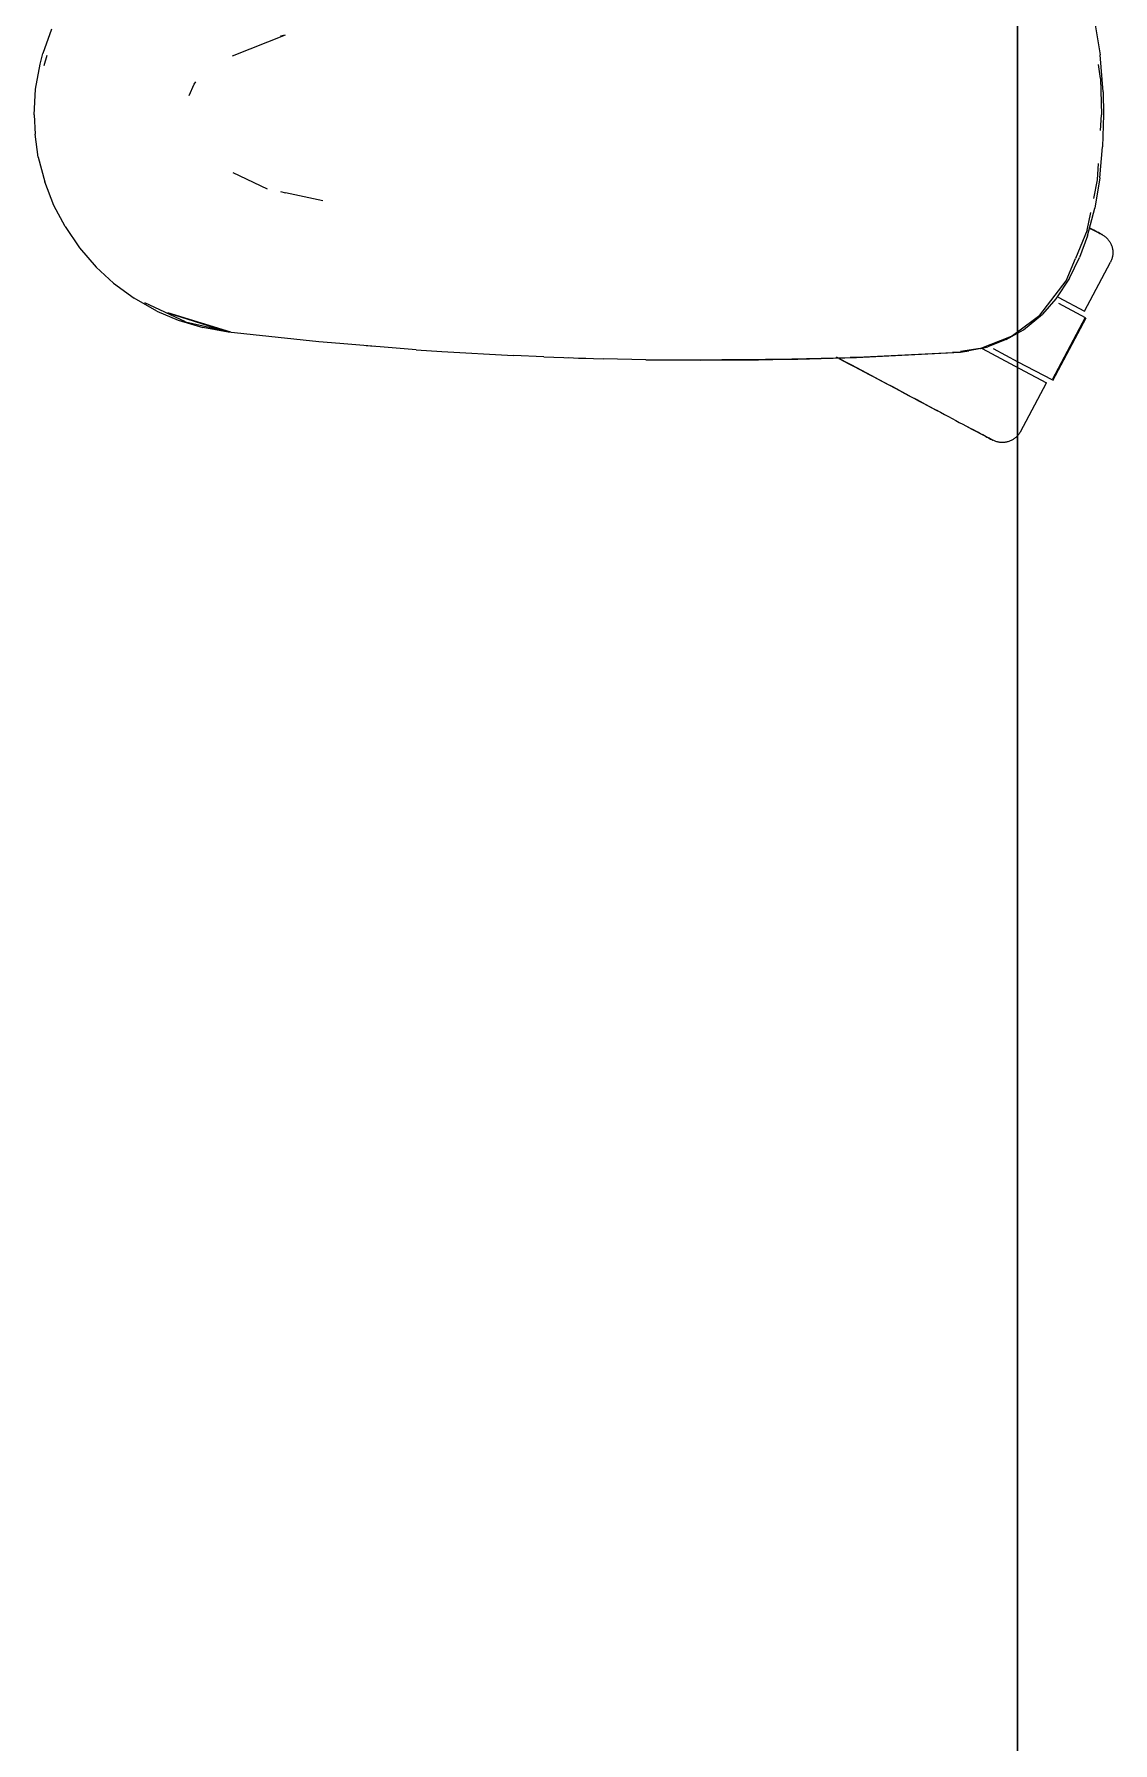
# Model space of a CAD drawing. Header units: millimetres. Extents: x 79795 to 317870, y -36033 to 97293.
# Drawn here: x 185306.6 to 185519.7, y 31201.8 to 31539.5 of the extents above; entities that cross this region are included whole.
import ezdxf

# ---------------------------------------------------------------- set-up
doc = ezdxf.new("R2010")
doc.units = ezdxf.units.MM
doc.header["$MEASUREMENT"] = 0
doc.layers.add('G-IMPT', color=8, linetype='CONTINUOUS', lineweight=9)
doc.layers.add('I-FURN', color=8, linetype='CONTINUOUS', lineweight=9)

msp = doc.modelspace()

# ---------------------------------------------------------------- linework, layer by layer
at = {"layer": 'G-IMPT'}
for p, q in [((185516.12, 31542.11), (185517.24, 31535.35)), ((185310.02, 31540.42), (185308.31, 31535.64)), ((185356.15, 31539.24), (185345.73, 31535.1)), ((185356.15, 31539.24), (185355.28, 31539.07)), ((185307.75, 31533.51), (185308.31, 31535.64)), ((185309.11, 31535.21), (185308.49, 31533.18)), ((185517.81, 31528.03), (185517.24, 31535.35)), ((185306.87, 31528.57), (185307.75, 31533.51)), ((185517.3, 31530.69), (185516.91, 31533.47)), ((185517.3, 31530.69), (185517.53, 31523.52)), ((185306.57, 31523.52), (185306.87, 31528.57)), ((185337.19, 31527.35), (185338.2, 31529.57)), ((185338.2, 31529.57), (185338.5, 31530.02)), ((185517.81, 31528.03), (185517.9, 31523.52)), ((185306.57, 31523.52), (185306.75, 31519.68)), ((185517.34, 31520.42), (185517.53, 31523.52)), ((185517.9, 31523.52), (185517.72, 31517.19)), ((185307.39, 31515.16), (185306.75, 31519.68)), ((185517.16, 31511.04), (185517.72, 31517.19)), ((185307.39, 31515.16), (185308.66, 31510.3)), ((185516.74, 31510.7), (185516.94, 31513.9)), ((185345.82, 31512.15), (185352.6, 31508.88)), ((185515.98, 31506.95), (185516.74, 31510.7)), ((185517.16, 31511.04), (185516.16, 31505.1)), ((185310.49, 31505.59), (185308.66, 31510.3)), ((185355.28, 31508.37), (185356.22, 31508.12)), ((185363.65, 31506.54), (185356.22, 31508.12)), ((185312.68, 31501.42), (185310.49, 31505.59)), ((185514.7, 31500.74), (185515.41, 31504.2)), ((185514.73, 31499.62), (185516.16, 31505.1)), ((185312.68, 31501.42), (185315.51, 31497.25)), ((185514.7, 31500.74), (185512.38, 31495.11)), ((185315.51, 31497.25), (185318.83, 31493.42)), ((185514.73, 31499.62), (185513.14, 31495.29)), ((185510.54, 31490.72), (185512.38, 31495.11)), ((185511.16, 31491.22), (185513.14, 31495.29)), ((185322.27, 31490.25), (185318.83, 31493.42)), ((185322.27, 31490.25), (185326.35, 31487.26)), ((185505.32, 31483.93), (185510.54, 31490.72)), ((185511.16, 31491.22), (185508.51, 31487.17)), ((185330.79, 31484.75), (185326.35, 31487.26)), ((185508.51, 31487.17), (185505.84, 31484.13)), ((185336.48, 31482.62), (185328.42, 31486.35)), ((185330.79, 31484.75), (185335.03, 31482.93)), ((185345.45, 31480.57), (185332.99, 31484.4)), ((185332.99, 31484.4), (185342.14, 31481.49)), ((185500.9, 31480.66), (185505.32, 31483.93)), ((185502.1, 31481.05), (185505.84, 31484.13)), ((185335.03, 31482.93), (185339.89, 31481.47)), ((185336.48, 31482.62), (185344.89, 31480.7)), ((185344.94, 31480.57), (185339.89, 31481.47)), ((185345.45, 31480.57), (185342.14, 31481.49)), ((185362.86, 31478.67), (185344.94, 31480.57)), ((185498.67, 31479.1), (185500.9, 31480.37)), ((185499.69, 31479.76), (185500.9, 31480.66)), ((185500.9, 31480.37), (185502.1, 31481.05)), ((185366.99, 31478.32), (185362.86, 31478.67)), ((185382.05, 31477.08), (185366.99, 31478.32)), ((185373.87, 31477.73), (185372.19, 31477.89)), ((185382.05, 31477.08), (185387.14, 31476.75)), ((185387.14, 31476.75), (185401.28, 31475.94)), ((185467.85, 31475.55), (185489.63, 31476.64)), ((185469.06, 31475.59), (185489.63, 31476.64)), ((185489.63, 31476.64), (185488.03, 31476.52)), ((185489.63, 31476.64), (185491.28, 31476.89)), ((185493.5, 31477.35), (185489.65, 31476.77)), ((185493.68, 31477.33), (185491.28, 31476.89)), ((185493.5, 31477.35), (185499.69, 31479.76)), ((185493.68, 31477.33), (185495.02, 31477.7)), ((185498.67, 31479.1), (185495.02, 31477.7)), ((185407.3, 31475.69), (185401.28, 31475.94)), ((185407.3, 31475.69), (185419.06, 31475.3)), ((185412.19, 31475.55), (185414.12, 31475.43)), ((185414.12, 31475.43), (185415.62, 31475.42)), ((185427.48, 31475.13), (185419.06, 31475.3)), ((185427.48, 31475.13), (185457.5, 31475.25)), ((185427.48, 31475.13), (185447.66, 31475.09)), ((185427.48, 31475.13), (185438.27, 31475.04)), ((185457.5, 31475.25), (185438.27, 31475.04)), ((185447.66, 31475.09), (185469.06, 31475.59)), ((185447.66, 31475.09), (185467.85, 31475.55)), ((185447.66, 31475.09), (185457.5, 31475.25)), ((185447.66, 31475.12), (185449.7, 31475.11)), ((185449.7, 31475.11), (185451.61, 31475.18)), ((185457.5, 31475.25), (185469.06, 31475.59)), ((185467.85, 31475.55), (185488.03, 31476.52)), ((185469.06, 31475.59), (185467.85, 31475.55))]:
    msp.add_line(p, q, dxfattribs=at)
at = {"layer": 'I-FURN'}
for p, q in [((185500.9, 32609.33), (185500.9, 31009.33)), ((185500.9, 31009.33), (185500.9, 32609.33)), ((185514.98, 31501.24), (185515.41, 31501.01)), ((185515.63, 31500.9), (185515.22, 31501.12)), ((185515.41, 31501.01), (185515.8, 31500.8)), ((185516, 31500.7), (185515.63, 31500.9)), ((185515.8, 31500.8), (185516.16, 31500.62)), ((185516.33, 31500.52), (185516, 31500.7)), ((185516.16, 31500.62), (185516.48, 31500.45)), ((185516.63, 31500.36), (185516.33, 31500.52)), ((185516.48, 31500.45), (185516.76, 31500.3)), ((185516.89, 31500.23), (185516.63, 31500.36)), ((185516.76, 31500.3), (185517, 31500.17)), ((185517.11, 31500.11), (185516.89, 31500.23)), ((185517, 31500.17), (185517.2, 31500.06)), ((185517.29, 31500.01), (185517.11, 31500.11)), ((185517.2, 31500.06), (185517.36, 31499.98)), ((185517.43, 31499.94), (185517.29, 31500.01)), ((185517.36, 31499.98), (185517.48, 31499.91)), ((185517.53, 31499.89), (185517.43, 31499.94)), ((185517.48, 31499.91), (185517.56, 31499.87)), ((185517.59, 31499.85), (185517.53, 31499.89)), ((185517.56, 31499.87), (185517.6, 31499.85)), ((185517.61, 31499.84), (185517.59, 31499.85)), ((185517.6, 31499.85), (185517.61, 31499.84)), ((185517.61, 31499.84), (185517.75, 31499.76)), ((185517.75, 31499.76), (185517.89, 31499.68)), ((185517.89, 31499.68), (185518.02, 31499.59)), ((185518.02, 31499.59), (185518.15, 31499.5)), ((185518.15, 31499.5), (185518.28, 31499.4)), ((185518.28, 31499.4), (185518.4, 31499.29)), ((185518.4, 31499.29), (185518.52, 31499.18)), ((185518.52, 31499.18), (185518.63, 31499.07)), ((185518.63, 31499.07), (185518.74, 31498.95)), ((185518.74, 31498.95), (185518.85, 31498.83)), ((185518.85, 31498.83), (185518.95, 31498.7)), ((185518.95, 31498.7), (185519.04, 31498.57)), ((185519.04, 31498.57), (185519.13, 31498.43)), ((185519.13, 31498.43), (185519.21, 31498.29)), ((185519.21, 31498.29), (185519.29, 31498.15)), ((185519.29, 31498.15), (185519.36, 31498.01)), ((185519.36, 31498.01), (185519.43, 31497.86)), ((185519.43, 31497.86), (185519.49, 31497.71)), ((185519.49, 31497.71), (185519.54, 31497.56)), ((185519.54, 31497.56), (185519.59, 31497.41)), ((185519.59, 31497.41), (185519.63, 31497.25)), ((185519.63, 31497.25), (185519.67, 31497.09)), ((185519.67, 31497.09), (185519.7, 31496.94)), ((185519.7, 31496.94), (185519.72, 31496.78)), ((185514.13, 31484.71), (185519.28, 31494.39)), ((185519.3, 31494.43), (185519.28, 31494.39)), ((185519.37, 31494.58), (185519.3, 31494.43)), ((185519.43, 31494.72), (185519.37, 31494.58)), ((185519.49, 31494.87), (185519.43, 31494.72)), ((185519.55, 31495.03), (185519.49, 31494.87)), ((185519.59, 31495.18), (185519.55, 31495.03)), ((185519.64, 31495.34), (185519.59, 31495.18)), ((185519.67, 31495.49), (185519.64, 31495.34)), ((185519.7, 31495.65), (185519.67, 31495.49)), ((185519.72, 31495.81), (185519.7, 31495.65)), ((185519.72, 31496.78), (185519.73, 31496.62)), ((185519.74, 31495.97), (185519.72, 31495.81)), ((185519.73, 31496.62), (185519.74, 31496.45)), ((185519.74, 31496.45), (185519.75, 31496.29)), ((185519.75, 31496.13), (185519.74, 31495.97)), ((185519.75, 31496.29), (185519.75, 31496.13)), ((185508.94, 31487.47), (185514.13, 31484.71)), ((185514.31, 31483.48), (185507.74, 31471.12)), ((185509.02, 31486.29), (185514.31, 31483.48)), ((185507.91, 31471.02), (185514.48, 31483.39)), ((185493.95, 31477.31), (185501.33, 31473.39)), ((185501.04, 31474.67), (185496.19, 31477.25)), ((185466.15, 31475.11), (185465.17, 31475.63)), ((185465.62, 31475.39), (185466.6, 31474.87)), ((185467.14, 31474.58), (185466.15, 31475.11)), ((185466.6, 31474.87), (185467.6, 31474.34)), ((185468.14, 31474.05), (185467.14, 31474.58)), ((185467.6, 31474.34), (185468.6, 31473.81)), ((185469.14, 31473.52), (185468.14, 31474.05)), ((185468.6, 31473.81), (185469.6, 31473.27)), ((185470.14, 31472.98), (185469.14, 31473.52)), ((185469.6, 31473.27), (185470.61, 31472.74)), ((185507.74, 31471.12), (185501.04, 31474.67)), ((185501.33, 31473.39), (185506.62, 31470.58)), ((185471.15, 31472.45), (185470.14, 31472.98)), ((185470.61, 31472.74), (185471.61, 31472.2)), ((185472.15, 31471.91), (185471.15, 31472.45)), ((185471.61, 31472.2), (185472.62, 31471.67)), ((185473.16, 31471.38), (185472.15, 31471.91)), ((185472.62, 31471.67), (185473.62, 31471.14)), ((185474.16, 31470.85), (185473.16, 31471.38)), ((185473.62, 31471.14), (185474.61, 31470.61)), ((185475.15, 31470.32), (185474.16, 31470.85)), ((185474.61, 31470.61), (185475.61, 31470.08)), ((185476.14, 31469.8), (185475.15, 31470.32)), ((185475.61, 31470.08), (185476.59, 31469.56)), ((185501.47, 31460.89), (185506.62, 31470.58)), ((185477.12, 31469.28), (185476.14, 31469.8)), ((185476.59, 31469.56), (185477.56, 31469.04)), ((185478.08, 31468.76), (185477.12, 31469.28)), ((185477.56, 31469.04), (185478.53, 31468.53)), ((185479.04, 31468.25), (185478.08, 31468.76)), ((185478.53, 31468.53), (185479.48, 31468.02)), ((185479.99, 31467.75), (185479.04, 31468.25)), ((185479.48, 31468.02), (185480.42, 31467.52)), ((185480.92, 31467.26), (185479.99, 31467.75)), ((185480.42, 31467.52), (185481.34, 31467.03)), ((185481.83, 31466.77), (185480.92, 31467.26)), ((185481.34, 31467.03), (185482.24, 31466.55)), ((185482.73, 31466.29), (185481.83, 31466.77)), ((185482.24, 31466.55), (185483.13, 31466.08)), ((185483.6, 31465.83), (185482.73, 31466.29)), ((185483.13, 31466.08), (185484, 31465.62)), ((185484.46, 31465.37), (185483.6, 31465.83)), ((185484, 31465.62), (185484.85, 31465.17)), ((185485.29, 31464.93), (185484.46, 31465.37)), ((185484.85, 31465.17), (185485.67, 31464.73)), ((185485.67, 31464.73), (185486.47, 31464.3)), ((185486.47, 31464.3), (185487.25, 31463.89)), ((185487.25, 31463.89), (185488, 31463.49)), ((185488, 31463.49), (185488.72, 31463.11)), ((185488.72, 31463.11), (185489.41, 31462.74)), ((185489.41, 31462.74), (185490.08, 31462.38)), ((185490.08, 31462.38), (185490.71, 31462.05)), ((185490.71, 31462.05), (185491.31, 31461.73)), ((185491.62, 31461.56), (185491.04, 31461.87)), ((185491.31, 31461.73), (185491.88, 31461.43)), ((185492.18, 31461.27), (185491.62, 31461.56)), ((185491.88, 31461.43), (185492.42, 31461.14)), ((185492.69, 31460.99), (185492.18, 31461.27)), ((185492.42, 31461.14), (185492.92, 31460.87)), ((185493.17, 31460.74), (185492.69, 31460.99)), ((185492.92, 31460.87), (185493.38, 31460.63)), ((185493.62, 31460.5), (185493.17, 31460.74)), ((185493.38, 31460.63), (185493.81, 31460.4)), ((185494.03, 31460.28), (185493.62, 31460.5)), ((185493.81, 31460.4), (185494.21, 31460.19)), ((185494.4, 31460.08), (185494.03, 31460.28)), ((185494.21, 31460.19), (185494.56, 31460)), ((185494.74, 31459.91), (185494.4, 31460.08)), ((185494.56, 31460), (185494.88, 31459.83)), ((185495.04, 31459.75), (185494.74, 31459.91)), ((185494.88, 31459.83), (185495.16, 31459.68)), ((185500.57, 31459.76), (185500.45, 31459.66)), ((185500.69, 31459.87), (185500.57, 31459.76)), ((185500.8, 31459.98), (185500.69, 31459.87)), ((185500.91, 31460.1), (185500.8, 31459.98)), ((185501.02, 31460.22), (185500.91, 31460.1)), ((185501.12, 31460.35), (185501.02, 31460.22)), ((185501.21, 31460.48), (185501.12, 31460.35)), ((185501.3, 31460.62), (185501.21, 31460.48)), ((185501.39, 31460.75), (185501.3, 31460.62)), ((185501.47, 31460.89), (185501.39, 31460.75)), ((185495.29, 31459.61), (185495.04, 31459.75)), ((185495.16, 31459.68), (185495.4, 31459.55)), ((185495.51, 31459.49), (185495.29, 31459.61)), ((185495.4, 31459.55), (185495.6, 31459.45)), ((185495.69, 31459.4), (185495.51, 31459.49)), ((185495.6, 31459.45), (185495.76, 31459.36)), ((185495.83, 31459.32), (185495.69, 31459.4)), ((185495.76, 31459.36), (185495.89, 31459.3)), ((185495.93, 31459.27), (185495.83, 31459.32)), ((185495.89, 31459.3), (185495.97, 31459.25)), ((185495.99, 31459.24), (185495.93, 31459.27)), ((185495.97, 31459.25), (185496.01, 31459.23)), ((185496.01, 31459.23), (185495.99, 31459.24)), ((185496.05, 31459.21), (185496.01, 31459.23)), ((185496.01, 31459.23), (185496.01, 31459.23)), ((185496.2, 31459.14), (185496.05, 31459.21)), ((185496.35, 31459.07), (185496.2, 31459.14)), ((185496.49, 31459.01), (185496.35, 31459.07)), ((185496.65, 31458.96), (185496.49, 31459.01)), ((185496.8, 31458.91), (185496.65, 31458.96)), ((185496.96, 31458.87), (185496.8, 31458.91)), ((185497.11, 31458.83), (185496.96, 31458.87)), ((185497.27, 31458.81), (185497.11, 31458.83)), ((185497.43, 31458.78), (185497.27, 31458.81)), ((185497.59, 31458.77), (185497.43, 31458.78)), ((185497.75, 31458.76), (185497.59, 31458.77)), ((185497.92, 31458.76), (185497.75, 31458.76)), ((185498.08, 31458.76), (185497.92, 31458.76)), ((185498.24, 31458.77), (185498.08, 31458.76)), ((185498.4, 31458.79), (185498.24, 31458.77)), ((185498.56, 31458.81), (185498.4, 31458.79)), ((185498.72, 31458.84), (185498.56, 31458.81)), ((185498.87, 31458.87), (185498.72, 31458.84)), ((185499.03, 31458.92), (185498.87, 31458.87)), ((185499.18, 31458.96), (185499.03, 31458.92)), ((185499.33, 31459.02), (185499.18, 31458.96)), ((185499.48, 31459.08), (185499.33, 31459.02)), ((185499.63, 31459.14), (185499.48, 31459.08)), ((185499.78, 31459.22), (185499.63, 31459.14)), ((185499.92, 31459.29), (185499.78, 31459.22)), ((185500.05, 31459.38), (185499.92, 31459.29)), ((185500.19, 31459.46), (185500.05, 31459.38)), ((185500.32, 31459.56), (185500.19, 31459.46)), ((185500.45, 31459.66), (185500.32, 31459.56))]:
    msp.add_line(p, q, dxfattribs=at)

doc.saveas('drawing.dxf')
